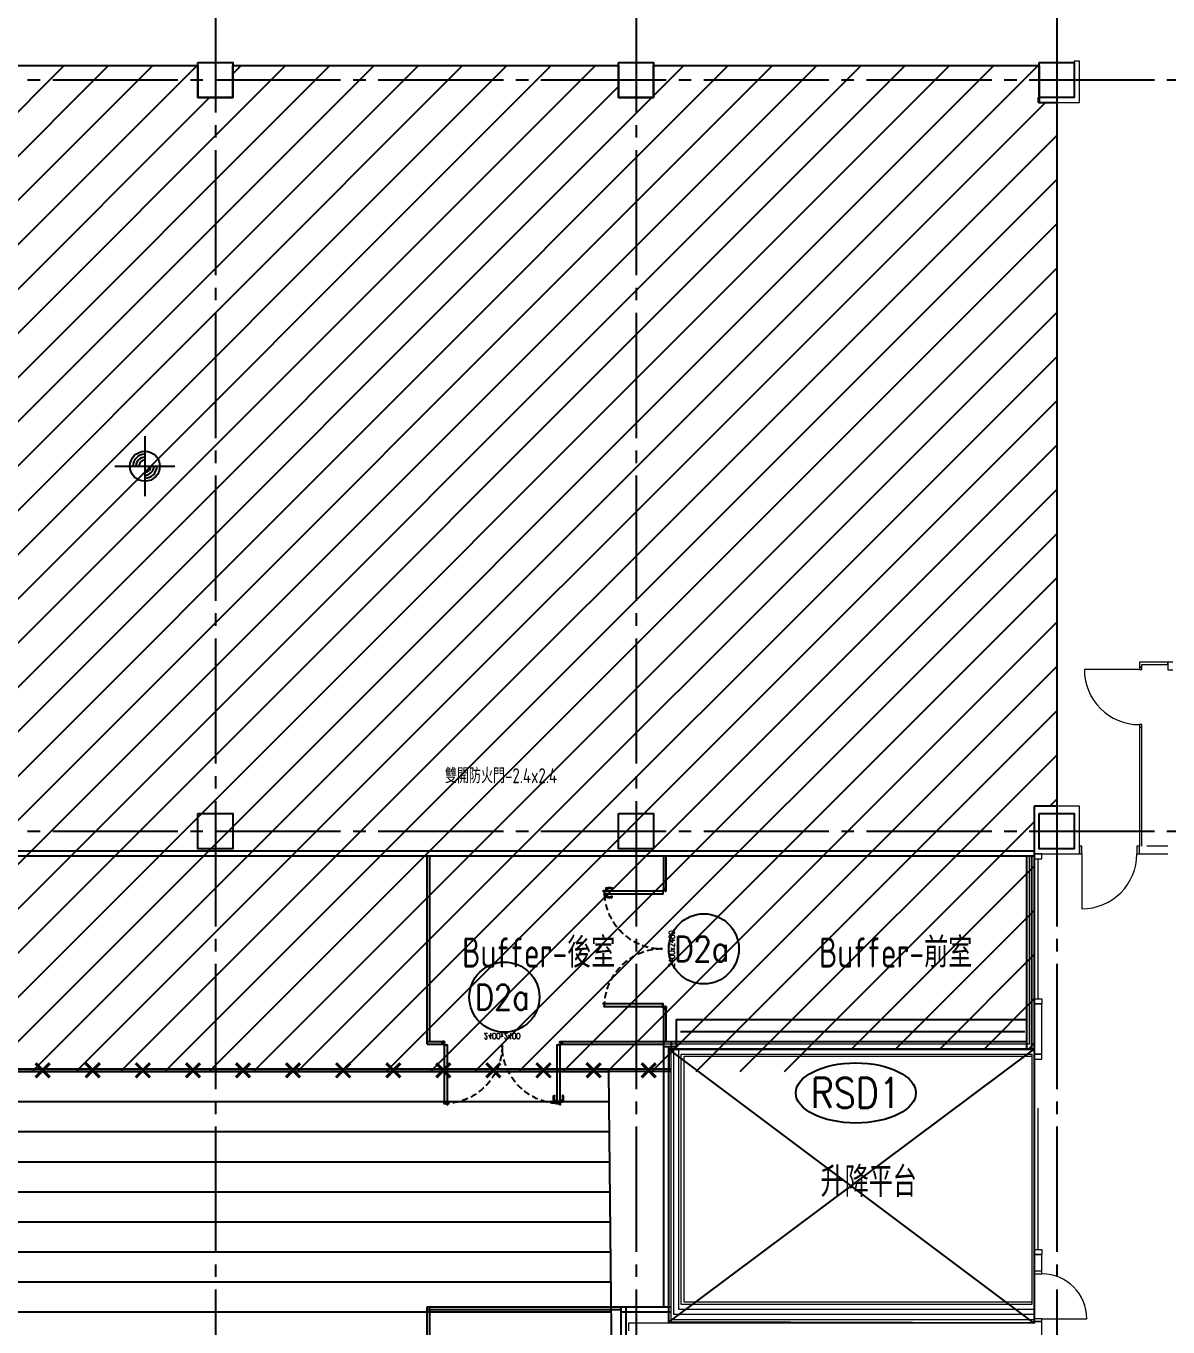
# Model space of a CAD drawing. Extents: x -18489 to 195597, y -1599 to 112111.
# Drawn here: x 22302 to 24582, y 5010 to 7608 of the extents above; entities that cross this region are included whole.
import ezdxf
from ezdxf.enums import TextEntityAlignment as Align

# ---------------------------------------------------------------- set-up
doc = ezdxf.new("R2010")
doc.units = 0
doc.header["$LTSCALE"] = 100
for name, pattern in [('188K-SM-03-F10-ARCH-PA-Y2257103$0$DASHED', [19.05, 12.7, -6.35]), ('X-S-FAB-L10$0$COL-CEN-LIN', [3.25, 2.5, -0.25, 0.25, -0.25]), ('X-S-FAB-L10$0$HIDDEN', [0.4, 0.3, -0.1]), ('X-S-FAB-L10$0$TAI_虛線', [5.644, 2.822, -2.822])]:
    doc.linetypes.add(name, pattern=pattern)
for name, color, linetype in [('188K-SM-03-F10-ARCH-PA-Y2257103$0$K-0-Door-TXT', 53, 'Continuous'), ('188K-SM-03-F10-ARCH-PA-Y2257103$0$K-AREA', 53, 'Continuous'), ('188K-SM-03-F10-ARCH-PA-Y2257103$0$K-Door', 53, 'Continuous'), ('188K-SM-03-F10-ARCH-PA-Y2257103$0$K-P2D-4.2-雙抗', 53, 'Continuous'), ('188K-SM-03-F10-ARCH-PA-Y2257103$0$K-TXT', 53, 'Continuous'), ('188K-SM-03-F10-ARCH-PA-Y2257103$0$K-岩棉 2hr 7.5-單抗', 53, 'Continuous'), ('188K-SM-03-F10-ARCH-PA-Y2257103$0$K-拆除', 53, 'Continuous'), ('X-S-FAB-L10$0$0-DIM-INT', 8, 'Continuous'), ('X-S-FAB-L10$0$0-DIM-TXT', 8, 'Continuous'), ('X-S-FAB-L10$0$04', 8, 'Continuous'), ('X-S-FAB-L10$0$A-OBJE-2D', 8, 'X-S-FAB-L10$0$HIDDEN'), ('X-S-FAB-L10$0$A-WALL-IN', 8, 'Continuous'), ('X-S-FAB-L10$0$A-WALL-IN-UIS隔間.50K發包不拆除', 8, 'Continuous'), ('X-S-FAB-L10$0$BLOCK', 8, 'Continuous'), ('X-S-FAB-L10$0$CCL', 8, 'X-S-FAB-L10$0$COL-CEN-LIN'), ('X-S-FAB-L10$0$COL-S', 8, 'Continuous'), ('X-S-FAB-L10$0$Door', 8, 'Continuous'), ('X-S-FAB-L10$0$ELEV', 8, 'Continuous'), ('X-S-FAB-L10$0$HATCH-L', 8, 'Continuous'), ('X-S-FAB-L10$0$OPEN', 8, 'Continuous'), ('X-S-FAB-L10$0$PEN4', 8, 'Continuous')]:
    doc.layers.add(name, color=color, linetype=linetype)
doc.styles.add('188K-SM-03-F10-ARCH-PA-Y2257103$0$14P7-XFDP10$0$AA-TXT', font='simplex.shx', dxfattribs={"width": 0.8, "bigfont": 'chineset.shx'})
doc.styles.add('188K-SM-03-F10-ARCH-PA-Y2257103$0$AA-TXT', font='isocp.shx', dxfattribs={"width": 0.8, "bigfont": 'chineset.shx'})
doc.styles.add('188K-SM-03-F10-ARCH-PA-Y2257103$0$Standard', font='txt.shx', dxfattribs={"bigfont": 'chineset.shx'})
doc.styles.add('X-S-FAB-L10$0$CHINA', font='simplex.shx', dxfattribs={"width": 0.75, "bigfont": 'chineset.shx'})
doc.styles.add('X-S-FAB-L10$0$Standard', font='', dxfattribs={"width": 0.8})
doc.styles.add('X-S-FAB-L10$0$TG_NOTE_TEXT', font='simplex.shx', dxfattribs={"width": 0.75, "bigfont": 'chineset.shx'})
doc.styles.get('X-S-FAB-L10$0$Standard').set_extended_font_data('Microsoft JhengHei')

# ---------------------------------------------------------------- blocks, each defined once
blk = doc.blocks.new('X-S-FAB-L10$0$FAB2-L05')
at = {"layer": 'X-S-FAB-L10$0$CCL'}
for p, q in [((-3480, 11005), (-3480, 0)), ((-2640, 11005), (-2640, 0)), ((-1800, 11005), (-1800, 0)), ((-26880, 8220), (1210, 8220)), ((-26880, 6720), (1210, 6720))]:
    blk.add_line(p, q, dxfattribs=at)
at = {"layer": 'X-S-FAB-L10$0$COL-S'}
for points in [[(-3515, 8255), (-3445, 8255), (-3445, 8185), (-3515, 8185)], [(-2675, 8255), (-2605, 8255), (-2605, 8185), (-2675, 8185)], [(-1835, 8255), (-1765, 8255), (-1765, 8185), (-1835, 8185)], [(-3515, 6755), (-3445, 6755), (-3445, 6685), (-3515, 6685)], [(-2675, 6755), (-2605, 6755), (-2605, 6685), (-2675, 6685)], [(-1835, 6755), (-1765, 6755), (-1765, 6685), (-1835, 6685)]]:
    blk.add_lwpolyline(points, close=True, dxfattribs=at)
blk = doc.blocks.new('X-S-FAB-L10')
at = {"layer": 'X-S-FAB-L10$0$PEN4'}
h = blk.add_hatch(dxfattribs=at)
h.set_pattern_fill('LINE', color=256, scale=480)
h.set_pattern_definition([(0, (0, 0), (0, 60), [])])
h.paths.add_polyline_path([(16745, -35), (15995, -35), (15995, 35), (15925, 35), (15925, -35), (15155, -35), (15155, 35), (15085, 35), (15085, -35), (15155, -35), (15155, -250), (13920, -250), (19914.055, 6000), (21180, 7320), (21180, 5520), (23465, 5520), (23485, 3587.5), (24315, 3587.5), (24315, 1870), (17075, 1870), (17075, 2060), (16745, 2060), (16745, -21.034)])
at = {"layer": 'DefPoints'}
blk.add_lwpolyline([(16745, -35), (15995, -35), (15995, 35), (15925, 35), (15925, -35), (15155, -35), (15155, 35), (15085, 35), (15085, -35), (15155, -35), (15155, -250), (13920, -250), (19914.055, 6000), (21180, 7320), (21180, 5520), (23465, 5520), (23485, 3587.5), (24315, 3587.5), (24315, 1870), (17075, 1870), (17075, 2060), (16745, 2060), (16745, -21.034)], close=True, dxfattribs=at)
at = {"layer": 'X-S-FAB-L10$0$0-DIM-INT'}
for p, q in [((22539.102, 6788.814), (22539.102, 6668.814)), ((22479.102, 6728.814), (22599.102, 6728.814))]:
    blk.add_line(p, q, dxfattribs=at)
blk.add_circle((22539.102, 6728.814), 30, dxfattribs=at)
for radius, start, end in [(24, 90, 180), (18, 90, 180), (12, 90, 180), (24, 270, 0), (18, 270, 0), (12, 270, 0)]:
    blk.add_arc((22539.102, 6728.814), radius, start, end, dxfattribs=at)
at = {"layer": 'X-S-FAB-L10$0$04'}
for p, q in [((21875, 7528.8), (22645, 7528.8)), ((22645, 7528.8), (22645, 7465)), ((22715, 7465), (22715, 7528.8)), ((22715, 7528.8), (23485, 7528.8)), ((23485, 7528.8), (23485, 7465)), ((23555, 7465), (23555, 7528.8)), ((23555, 7528.8), (24325, 7528.8)), ((24325, 7528.8), (24325, 7455)), ((22645, 7465), (22715, 7465)), ((23485, 7465), (23555, 7465)), ((24325, 7455), (24360, 7455)), ((24360, 7455), (24360, 6050)), ((24360, 6050), (24315, 6050)), ((24315, 6050), (24315, 5565)), ((24315, 5565), (23585, 5565)), ((23585, 5565), (23585, 5520)), ((23585, 5520), (21180, 5520))]:
    blk.add_line(p, q, dxfattribs=at)
at = {"layer": 'X-S-FAB-L10$0$A-OBJE-2D', "linetype": 'X-S-FAB-L10$0$HIDDEN', "lineweight": 0}
for p, q in [((24360, 6050), (24360, 7455)), ((24315, 5565), (24315, 6050)), ((24315, 6050), (24360, 6050))]:
    blk.add_line(p, q, dxfattribs=at)
at = {"layer": 'X-S-FAB-L10$0$A-WALL-IN', "lineweight": 0}
for p, q in [((24315, 6050), (24330, 6050)), ((24315, 6050), (24315, 5955)), ((24315, 5955), (24330, 5955)), ((24330, 5955), (24405, 5955)), ((24405, 5955), (24405, 5970)), ((24525, 5955), (24525, 5970)), ((24525, 5955), (24582, 5955)), ((24582, 5970), (24540, 5970)), ((24315, 5655), (24330, 5655)), ((24315, 5655), (24315, 5555)), ((24330, 5555), (24330, 5655)), ((24315, 5555), (24330, 5555)), ((24315, 5155), (24330, 5155)), ((24315, 5155), (24315, 5121.25)), ((24330, 5121.25), (24330, 5155)), ((24330, 5121.25), (24315, 5121.25)), ((24330, 5021.25), (24315, 5021.25)), ((24315, 5021.25), (24315, 5017.5)), ((24330, 4890), (24330, 5021.25))]:
    blk.add_line(p, q, dxfattribs=at)
at = {"layer": 'X-S-FAB-L10$0$A-WALL-IN', "lineweight": 0, "flags": 128}
for points in [[(24405, 7537.5), (24395, 7537.5)], [(24395, 7537.5), (24395, 7535)], [(24405, 7465), (24405, 7537.5)], [(24325, 7465), (24322.5, 7465)], [(24322.5, 7455), (24322.5, 7465)], [(24405, 7455), (24405, 7465)], [(24322.5, 7455), (24405, 7455)], [(24390, 6050), (24330, 6050)], [(24405, 6050), (24390, 6050)], [(24405, 5970), (24405, 6050)], [(23505, 5017.5), (23505, 5002.5)], [(24315, 5017.5), (23505, 5017.5)]]:
    blk.add_lwpolyline(points, dxfattribs=at)
at = {"layer": 'X-S-FAB-L10$0$A-WALL-IN-UIS隔間.50K發包不拆除', "lineweight": 0}
for p, q in [((24525, 6337.5), (24525, 6332.5)), ((24582, 6337.5), (24525, 6337.5)), ((24525, 6332.5), (24525, 6327.714)), ((24525, 6327.714), (24530, 6327.714)), ((24530, 6332.5), (24582, 6332.5)), ((24530, 6327.714), (24530, 6332.5)), ((24582, 6332.5), (24582, 6337.5)), ((24525, 6207.714), (24530, 6207.714)), ((24525, 6207.714), (24525, 5970)), ((24530, 5970), (24530, 6207.714))]:
    blk.add_line(p, q, dxfattribs=at)
at = {"layer": 'X-S-FAB-L10$0$COL-S'}
for p, q in [((22645, 7535), (22715, 7535)), ((22645, 7465), (22645, 7535)), ((22715, 7535), (22715, 7465)), ((23485, 7535), (23555, 7535)), ((23485, 7465), (23485, 7535)), ((23555, 7535), (23555, 7465)), ((24325, 7535), (24395, 7535)), ((24325, 7465), (24325, 7535)), ((24395, 7535), (24395, 7465)), ((22715, 7465), (22645, 7465)), ((23555, 7465), (23485, 7465)), ((24395, 7465), (24325, 7465)), ((22645, 6035), (22715, 6035)), ((22645, 5965), (22645, 6035)), ((22715, 6035), (22715, 5965)), ((23485, 6035), (23555, 6035)), ((23485, 5965), (23485, 6035)), ((23555, 6035), (23555, 5965)), ((24325, 6035), (24395, 6035)), ((24325, 5965), (24325, 6035)), ((24395, 6035), (24395, 5965)), ((22715, 5965), (22645, 5965)), ((23555, 5965), (23485, 5965)), ((24395, 5965), (24325, 5965))]:
    blk.add_line(p, q, dxfattribs=at)
at = {"layer": 'X-S-FAB-L10$0$Door', "lineweight": 0}
for p, q in [((24525, 6322.714), (24415, 6322.714)), ((24525, 6327.714), (24525, 6322.714)), ((24530, 6327.714), (24525, 6327.714)), ((24525, 6327.714), (24530, 6327.714)), ((24525, 6327.714), (24530, 6327.714)), ((24525, 6322.714), (24530, 6322.714)), ((24530, 6322.714), (24530, 6327.714)), ((24530, 6212.714), (24525, 6212.714)), ((24525, 6212.714), (24525, 6207.714)), ((24530, 6207.714), (24530, 6212.714)), ((24525, 6207.714), (24530, 6207.714)), ((24525, 6207.714), (24530, 6207.714)), ((24525, 6207.714), (24530, 6207.714)), ((24410, 5970), (24405, 5970)), ((24405, 5970), (24405, 5955)), ((24405, 5955), (24405, 5970)), ((24405, 5955), (24405, 5970)), ((24405, 5955), (24410, 5955)), ((24410, 5955), (24410, 5970)), ((24410, 5955), (24410, 5845)), ((24525, 5970), (24520, 5970)), ((24520, 5970), (24520, 5955)), ((24520, 5955), (24525, 5955)), ((24525, 5955), (24525, 5970)), ((24525, 5955), (24525, 5970)), ((24525, 5955), (24525, 5970)), ((24315, 5121.25), (24315, 5116.25)), ((24330, 5121.25), (24315, 5121.25)), ((24330, 5121.25), (24315, 5121.25)), ((24330, 5121.25), (24315, 5121.25)), ((24330, 5116.25), (24330, 5121.25)), ((24315, 5116.25), (24330, 5116.25)), ((24330, 5026.25), (24315, 5026.25)), ((24315, 5026.25), (24315, 5021.25)), ((24315, 5021.25), (24330, 5021.25)), ((24330, 5021.25), (24315, 5021.25)), ((24330, 5021.25), (24315, 5021.25)), ((24330, 5021.25), (24330, 5026.25)), ((24330, 5026.25), (24420, 5026.25))]:
    blk.add_line(p, q, dxfattribs=at)
at = {"layer": 'X-S-FAB-L10$0$Door', "linetype": 'X-S-FAB-L10$0$TAI_虛線', "lineweight": 0}
for p, q in [((24592, 6337.5), (24582, 6337.5)), ((24582, 6337.5), (24582, 6322.5)), ((24582, 6322.5), (24592, 6322.5)), ((24315, 5955), (24315, 5945)), ((24330, 5955), (24315, 5955)), ((24330, 5945), (24330, 5955)), ((24315, 5945), (24330, 5945)), ((24322.5, 5665), (24322.5, 5945)), ((24315, 5655), (24315, 5665)), ((24315, 5665), (24330, 5665)), ((24330, 5665), (24330, 5655)), ((24330, 5655), (24315, 5655)), ((24315, 5555), (24315, 5545)), ((24330, 5555), (24315, 5555)), ((24315, 5545), (24330, 5545)), ((24322.5, 5165), (24322.5, 5545)), ((24330, 5545), (24330, 5555)), ((24315, 5155), (24315, 5165)), ((24315, 5165), (24330, 5165)), ((24330, 5155), (24315, 5155)), ((24330, 5165), (24330, 5155))]:
    blk.add_line(p, q, dxfattribs=at)
at = {"layer": 'X-S-FAB-L10$0$Door', "lineweight": 0}
for centre, radius, start, end in [((24525, 6322.714), 110, 180, 270), ((24410, 5955), 110, 270, 0), ((24330, 5026.25), 90, 0, 90)]:
    blk.add_arc(centre, radius, start, end, dxfattribs=at)
at = {"layer": 'X-S-FAB-L10$0$ELEV', "lineweight": 0}
for p, q in [((23590, 5025), (23590, 5565)), ((23590, 5565), (24315, 5565)), ((23595, 5035), (23595, 5565)), ((23605, 5045), (23605, 5565)), ((24315, 5565), (24315, 5025)), ((23610, 5555), (24310, 5555)), ((23610, 5055), (23610, 5555)), ((24310, 5550), (23615, 5550)), ((23615, 5550), (23615, 5060)), ((24310, 5555), (24310, 5055)), ((24315, 5045), (23605, 5045)), ((24310, 5055), (23610, 5055)), ((23615, 5060), (24310, 5060)), ((23590, 5025), (24315, 5025)), ((24315, 5035), (23595, 5035))]:
    blk.add_line(p, q, dxfattribs=at)
at = {"layer": 'X-S-FAB-L10$0$HATCH-L', "linetype": 'Continuous'}
for p, q in [((21180, 6330.758), (22378.042, 7528.8)), ((21180, 6242.369), (22466.431, 7528.8)), ((21180, 6153.981), (22554.819, 7528.8)), ((21180, 6065.593), (22643.207, 7528.8)), ((21180, 5888.816), (22819.984, 7528.8)), ((21180, 5800.428), (22908.372, 7528.8)), ((21180, 5712.039), (22996.761, 7528.8)), ((21180, 5623.651), (23085.149, 7528.8)), ((21180, 5535.262), (23173.538, 7528.8)), ((21253.126, 5520), (23261.926, 7528.8)), ((21341.514, 5520), (23350.314, 7528.8)), ((21429.903, 5520), (23438.703, 7528.8)), ((21695.068, 5520), (23703.868, 7528.8)), ((21783.456, 5520), (23792.256, 7528.8)), ((21871.844, 5520), (23880.644, 7528.8)), ((21960.233, 5520), (23969.033, 7528.8)), ((22048.621, 5520), (24057.421, 7528.8)), ((22137.009, 5520), (24145.809, 7528.8)), ((22225.398, 5520), (24234.198, 7528.8)), ((22313.786, 5520), (24322.586, 7528.8)), ((22715, 7512.204), (22731.596, 7528.8)), ((23555, 7468.321), (23615.479, 7528.8)), ((21518.291, 5520), (23485, 7486.709)), ((21180, 5977.204), (22667.796, 7465)), ((21606.679, 5520), (23551.679, 7465)), ((22402.174, 5520), (24337.174, 7455)), ((22490.563, 5520), (24360, 7389.437)), ((22578.951, 5520), (24360, 7301.049)), ((22667.339, 5520), (24360, 7212.661)), ((22755.728, 5520), (24360, 7124.272)), ((22844.116, 5520), (24360, 7035.884)), ((22932.504, 5520), (24360, 6947.496)), ((23020.893, 5520), (24360, 6859.107)), ((23109.281, 5520), (24360, 6770.719)), ((23197.67, 5520), (24360, 6682.33)), ((23286.058, 5520), (24360, 6593.942)), ((23374.446, 5520), (24360, 6505.554)), ((23462.835, 5520), (24360, 6417.165)), ((23551.223, 5520), (24360, 6328.777)), ((23639.611, 5520), (24360, 6240.389)), ((23728, 5520), (24360, 6152)), ((24346.388, 6050), (24360, 6063.612)), ((23816.388, 5520), (24315, 6018.612)), ((23949.776, 5565), (24315, 5930.224)), ((24038.165, 5565), (24315, 5841.835)), ((24126.553, 5565), (24315, 5753.447)), ((24214.941, 5565), (24315, 5665.059)), ((24303.33, 5565), (24315, 5576.67))]:
    blk.add_line(p, q, dxfattribs=at)
at = {"layer": 'X-S-FAB-L10$0$OPEN'}
for p, q in [((23585, 5019.816), (23585, 5565)), ((23585, 5565), (24315, 5565)), ((23585, 5019.871), (24315, 5565)), ((24315, 5017.5), (23585, 5565)), ((24315, 5565), (24315, 5017.5)), ((24315, 5017.5), (23585, 5019.816))]:
    blk.add_line(p, q, dxfattribs=at)
at = {"layer": 'X-S-FAB-L10$0$BLOCK'}
blk.add_blockref('X-S-FAB-L10$0$FAB2-L05', (26160, -720), dxfattribs=at)
at = {"style": 'X-S-FAB-L10$0$TG_NOTE_TEXT', "width": 0.5, "flags": 1}
for p in [(7463.301, 9020), (18268.251, 8649), (11197.77, 4800.167), (16485.801, 4800.167), (25420.27, 2635), (13360, 320.001, 0), (7463.301, -33.333)]:
    blk.add_attdef('WH', text='', height=20, dxfattribs=at).set_placement(p, align=Align.BOTTOM_LEFT)
at = {"width": 0.5}
for style, p in [('X-S-FAB-L10$0$TG_NOTE_TEXT', (7585, 9020)), ('X-S-FAB-L10$0$TG_NOTE_TEXT', (18389.95, 8649)), ('X-S-FAB-L10$0$TG_NOTE_TEXT', (11117.5, 4813.5)), ('X-S-FAB-L10$0$TG_NOTE_TEXT', (16607.5, 4813.5)), ('X-S-FAB-L10$0$TG_NOTE_TEXT', (25350, 2635)), ('X-S-FAB-L10$0$Standard', (13129.375, 325.001, 0)), ('X-S-FAB-L10$0$TG_NOTE_TEXT', (7585, -20))]:
    blk.add_attdef('DESC', text='', height=10, dxfattribs=dict(at, style=style)).set_placement(p, align=Align.BOTTOM_LEFT)
for tag, style, p in [('TYPE', 'X-S-FAB-L10$0$TG_NOTE_TEXT', (7619.286, 9020)), ('NO', 'X-S-FAB-L10$0$TG_NOTE_TEXT', (7650.095, 9020)), ('TYPE', 'X-S-FAB-L10$0$TG_NOTE_TEXT', (18424.236, 8649)), ('NO', 'X-S-FAB-L10$0$TG_NOTE_TEXT', (18455.045, 8649)), ('NO', 'X-S-FAB-L10$0$TG_NOTE_TEXT', (11088.595, 4813.5)), ('TYPE', 'X-S-FAB-L10$0$TG_NOTE_TEXT', (11151.786, 4813.5)), ('TYPE', 'X-S-FAB-L10$0$TG_NOTE_TEXT', (16641.786, 4813.5)), ('NO', 'X-S-FAB-L10$0$TG_NOTE_TEXT', (16672.595, 4813.5)), ('NO', 'X-S-FAB-L10$0$TG_NOTE_TEXT', (25313, 2635)), ('TYPE', 'X-S-FAB-L10$0$TG_NOTE_TEXT', (25350, 2635)), ('NO', 'X-S-FAB-L10$0$Standard', (13100, 320.001, 0)), ('TYPE', 'X-S-FAB-L10$0$Standard', (13129.375, 320.001, 0)), ('TYPE', 'X-S-FAB-L10$0$TG_NOTE_TEXT', (7619.286, -20)), ('NO', 'X-S-FAB-L10$0$TG_NOTE_TEXT', (7650.095, -20))]:
    blk.add_attdef(tag, text='', height=10, dxfattribs=dict(at, style=style)).set_placement(p, align=Align.BOTTOM_RIGHT)
at = {"style": 'X-S-FAB-L10$0$TG_NOTE_TEXT', "width": 0.5, "flags": 1}
for rotation, p in [(180, (43, 7480)), (180, (943, 7480)), (90, (24310, 3717.77)), (270, (17080, 1711.699))]:
    blk.add_attdef('WH', text='', height=20, rotation=rotation, dxfattribs=at).set_placement(p, align=Align.BOTTOM_LEFT)
at = {"width": 0.5}
for rotation, style, p in [(180, 'X-S-FAB-L10$0$Standard', (317.625, 7480)), (180, 'X-S-FAB-L10$0$Standard', (1217.625, 7480)), (90, 'X-S-FAB-L10$0$TG_NOTE_TEXT', (24310, 3647.5)), (270, 'X-S-FAB-L10$0$TG_NOTE_TEXT', (17080, 1605))]:
    blk.add_attdef('DESC', text='', height=10, rotation=rotation, dxfattribs=dict(at, style=style)).set_placement(p, align=Align.BOTTOM_LEFT)
for tag, rotation, style, p in [('TYPE', 180, 'X-S-FAB-L10$0$Standard', (317.625, 7480)), ('NO', 180, 'X-S-FAB-L10$0$Standard', (347, 7480)), ('TYPE', 180, 'X-S-FAB-L10$0$Standard', (1217.625, 7480)), ('NO', 180, 'X-S-FAB-L10$0$Standard', (1247, 7480)), ('TYPE', 90, 'X-S-FAB-L10$0$TG_NOTE_TEXT', (24310, 3647.5)), ('NO', 90, 'X-S-FAB-L10$0$TG_NOTE_TEXT', (24310, 3610.5)), ('TYPE', 270, 'X-S-FAB-L10$0$TG_NOTE_TEXT', (17080, 1605)), ('NO', 270, 'X-S-FAB-L10$0$TG_NOTE_TEXT', (17080, 1573))]:
    blk.add_attdef(tag, text='', height=10, rotation=rotation, dxfattribs=dict(at, style=style)).set_placement(p, align=Align.BOTTOM_RIGHT)
at = {"layer": 'X-S-FAB-L10$0$0-DIM-TXT', "style": 'X-S-FAB-L10$0$CHINA', "width": 0.75}
for p in [(667.414, 7855.1, -2689.4), (22627.353, 6728.814), (25644.722, 6728.814), (24778.787, 5569.051), (1118.252, 4980), (417.801, 4594.623), (23874.84, 4355), (22927.43, 4330.122), (23749.869, 3901.367), (417.801, 3765.236), (1118.252, 3730), (417.801, 3115.79), (536.882, 2227.832), (16908.994, 1782.652), (888.445, 880.466), (16977.43, 750), (18878.841, 750), (25641.221, 553.233), (21364.03, 526.894)]:
    blk.add_attdef('HIG', text='', height=80, dxfattribs=at).set_placement(p, align=Align.MIDDLE_LEFT)
blk = doc.blocks.new('188K-SM-03-F10-ARCH-PA-Y2257103$0$拆除')
at = {"color": 7, "const_width": 3}
for points in [[(7.1, -7.1), (-7.1, 7.1)], [(-7.1, -7.1), (7.1, 7.1)]]:
    blk.add_lwpolyline(points, dxfattribs=at)
blk = doc.blocks.new('188K-SM-03-F10-ARCH-PA-Y2257103$0$雙開門-2400×2400')
for p, q in [((225.2, 117.7), (223.8, 117.6)), ((229.2, 117.7), (225.2, 117.7)), ((225.2, 115.5), (229.2, 115.5)), ((229.2, 119), (229.2, 114.1)), ((230, 119), (229.2, 119)), ((229.2, 114.1), (230, 114.1)), ((230, 114.1), (230, 119)), ((0, 2.5), (0, -2.5)), ((0, -1.9), (0, 1.9)), ((0.6, 2.5), (3, 2.5)), ((3, 2.5), (3, 0.2)), ((3, 0.2), (3, 0.2)), ((239.4, 2.5), (237, 2.5)), ((237, 2.5), (237, -0.2)), ((237, -0.2), (237, 0)), ((240, 2.5), (240, -2.5)), ((240, -1.9), (240, 1.9)), ((3, -2.5), (0.6, -2.5)), ((4.7, -1.9), (3, -2.5)), ((3.7, -0.6), (3.9, -0.6)), ((3.9, -0.6), (4, -0.6)), ((4.1, -0.7), (4, -0.7)), ((4, -0.7), (4, -1.5)), ((4, -1.5), (4.6, -1.5)), ((4.5, -0.2), (4.1, -0.2)), ((4.1, -0.7), (4.1, -0.7)), ((4.6, -0.7), (4.5, -0.7)), ((4.5, -0.7), (4.5, -0.7)), ((4.6, -0.6), (4.7, -0.6)), ((4.6, -1.5), (4.6, -0.7)), ((4.7, -0.6), (4.8, -0.6)), ((5, -0.8), (5, -1.5)), ((235, -0.8), (235, -1.5)), ((235.3, -0.6), (235.2, -0.6)), ((235.4, -0.6), (235.3, -0.6)), ((235.3, -1.9), (237, -2.5)), ((235.4, -1.5), (235.4, -0.7)), ((235.4, -0.7), (235.5, -0.7)), ((236, -1.5), (235.4, -1.5)), ((235.5, -0.2), (235.9, -0.2)), ((235.5, -0.7), (235.5, -0.7)), ((235.9, -0.7), (235.9, -0.7)), ((235.9, -0.7), (236, -0.7)), ((236.1, -0.6), (236, -0.6)), ((236, -0.7), (236, -1.5)), ((236.3, -0.6), (236.1, -0.6)), ((237, -2.5), (239.4, -2.5))]:
    blk.add_line(p, q)
for points in [[(10.9, 121.6), (10.9, 123.4), (10.9, 121.6), (4.3, 121.6), (4.3, 121.5), (4.7, 121.5), (4.7, 120.4, 0.414214), (4.8, 120.3), (5, 120.3), (5, 120.4), (4.9, 120.4), (4.9, 121.4), (5, 121.4), (5, 4.1), (4.9, 4.1), (4.9, 5.1), (5, 5.1), (5, 5.2), (4.8, 5.2, 0.414214), (4.7, 5.1), (4.7, 4, 0.414214), (4.8, 3.8), (10.2, 3.8, 0.414214), (10.3, 4), (10.3, 5.1, 0.414214), (10.2, 5.2), (10, 5.2), (10, 5.1), (10.1, 5.1), (10.1, 4.1), (10, 4.1), (10, 121.4), (10.1, 121.4), (10.1, 120.4), (10, 120.4), (10, 120.3), (10.2, 120.3, 0.414214), (10.3, 120.4), (10.3, 121.4), (11.1, 121.4, 0.414214), (11.1, 121.4), (11.1, 123.6, 0.414214), (11.1, 123.7), (10.3, 123.7), (10.3, 123.4), (10.9, 123.4)], [(235.9, 121.6), (235.9, 123.4), (235.9, 121.6), (229.3, 121.6), (229.3, 121.5), (229.7, 121.5), (229.7, 120.4, 0.414214), (229.8, 120.3), (230, 120.3), (230, 120.4), (229.9, 120.4), (229.9, 121.4), (230, 121.4), (230, 4.1), (229.9, 4.1), (229.9, 5.1), (230, 5.1), (230, 5.2), (229.8, 5.2, 0.414214), (229.7, 5.1), (229.7, 4, 0.414214), (229.8, 3.8), (235.2, 3.8, 0.414214), (235.3, 4), (235.3, 5.1, 0.414214), (235.2, 5.2), (235, 5.2), (235, 5.1), (235.1, 5.1), (235.1, 4.1), (235, 4.1), (235, 121.4), (235.1, 121.4), (235.1, 120.4), (235, 120.4), (235, 120.3), (235.2, 120.3, 0.414214), (235.3, 120.4), (235.3, 121.4), (236.1, 121.4, 0.414214), (236.1, 121.4), (236.1, 123.6, 0.414214), (236.1, 123.7), (235.3, 123.7), (235.3, 123.4), (235.9, 123.4)], [(235.8, 117.7), (239.8, 117.7), (241.2, 117.6, -0.327495), (242, 116.9, -0.089847), (242.2, 106.2, -1.144881), (240.3, 106.6, 0.137079), (240.3, 114.9, 0.349357), (239.8, 115.5), (235.8, 115.5)]]:
    blk.add_lwpolyline(points, format="xyb")
blk.add_lwpolyline([(235, 114.1), (235, 119), (235.8, 119), (235.8, 114.1)], close=True)
at = {"ltscale": 500}
for points in [[(3.3, 0.3), (3.3, 3.1), (3, 3.1), (3, 0.3)], [(8.5, 3.8), (4, 3.8), (4, 4.1), (8.5, 4.1)], [(231.5, 3.8), (236, 3.8), (236, 4.1), (231.5, 4.1)], [(236.7, -0.1), (236.7, 3.1), (237, 3.1), (237, -0.1)]]:
    blk.add_lwpolyline(points, close=True, dxfattribs=at)
at = {"linetype": '188K-SM-03-F10-ARCH-PA-Y2257103$0$DASHED', "ltscale": 0.01}
for centre, start, end in [((3.5, 5.1), 0, 85.9993), ((236.5, 5.1), 94.0007, 180)]:
    blk.add_arc(centre, 116.5, start, end, dxfattribs=at)
for centre, radius, start, end in [((0.6, 1.9), 0.598, 90, 180), ((3.9, 0.2), 0.855, 178.2453, 256.7344), ((236.3, 0), 0.659, 270, 360), ((239.4, 1.9), 0.598, 0, 90), ((0.6, -1.9), 0.598, 180, 270), ((4.3, -0.6), 0.427, 111.7868, 180), ((4, -0.7), 0.11, 360, 90), ((4.3, -0.6), 0.427, 0, 68.2132), ((4.6, -0.7), 0.11, 90, 180), ((4.5, -1.5), 0.5, 288.9704, 0), ((4.8, -0.8), 0.2, 0, 90), ((235.2, -0.8), 0.2, 90, 180), ((235.5, -1.5), 0.5, 180, 251.0296), ((235.7, -0.6), 0.427, 111.7868, 180), ((235.4, -0.7), 0.11, 360, 90), ((235.7, -0.6), 0.427, 0, 68.2132), ((236, -0.7), 0.11, 90, 180), ((239.4, -1.9), 0.598, 270, 360)]:
    blk.add_arc(centre, radius, start, end)
for centre, major_axis, start_param, end_param in [((252.5, 110.9), (-21.3, 21.3), 0.585307, 0.943734), ((223.8, 106.3), (-0.707, 0.707), 0.872811, 4.284184), ((223.9, 116.7), (0.624, 0.624), 0.866962, 2.13291), ((239.6, 110.8), (-10.9, 10.9), 0.51383, 1.058752), ((225.3, 114.9), (-0.417, 0.417), -0.669314, 0.675093)]:
    blk.add_ellipse(centre, major_axis=major_axis, ratio=1, start_param=start_param, end_param=end_param)
at = {"ltscale": 500, "extrusion": (0, 0, -1)}
blk.add_ellipse((3.5, 3.6), major_axis=(0.495, 0.495), ratio=1, start_param=3.926991, end_param=10.210176, dxfattribs=at)
at = {"ltscale": 500}
blk.add_ellipse((236.5, 3.6), major_axis=(-0.495, 0.495), ratio=1, start_param=3.926991, end_param=10.210176, dxfattribs=at)
at = {"color": 8, "style": '188K-SM-03-F10-ARCH-PA-Y2257103$0$14P7-XFDP10$0$AA-TXT', "width": 0.8}
blk.add_text('2400x2400', height=12, dxfattribs=at).set_placement((120, -13.5), align=Align.MIDDLE_CENTER)
blk = doc.blocks.new('188K-SM-03-F10-ARCH-PA-Y2257103$0$鐵捲門7X3')
blk.add_line((-3.9, -23.7), (-691.1, -23.7, 0))
blk.add_lwpolyline([(-700, -43.1), (0, -43.1), (0, 0), (-700, 0), (-700, -43.1)])
blk = doc.blocks.new('188K-SM-03-F10-ARCH-PA-Y2257103')
at = {"layer": '188K-SM-03-F10-ARCH-PA-Y2257103$0$K-AREA', "const_width": 3, "elevation": 0}
blk.add_lwpolyline([(19320, 7320), (21650, 7320), (21650, 5950), (24305, 5950), (24305, 5575), (23575, 5575), (23575, 5050), (23490, 5050), (23490, 4550), (23470, 4550), (23470, 3572.5), (24305, 3572.5), (24305, 2070), (16745, 2070)], dxfattribs=at)
at = {"layer": '188K-SM-03-F10-ARCH-PA-Y2257103$0$K-P2D-4.2-雙抗'}
for p, q in [((23103, 5575, 0), (23103, 5950, 0)), ((23108, 5580, 0), (23108, 5950, 0)), ((23575, 5885, 0), (23575, 5950, 0)), ((23580, 5885, 0), (23580, 5950, 0)), ((23575, 5580, 0), (23575, 5645, 0)), ((23580, 5580, 0), (23580, 5645, 0)), ((23103, 5580, 0), (23132.5, 5580, 0)), ((23103, 5575), (23132.5, 5575)), ((23367.5, 5580, 0), (23575, 5580, 0)), ((23367.5, 5575, 0), (23575, 5575, 0)), ((23103, 3810, 0), (23103, 5050, 0)), ((23103, 5050, 0), (23490, 5050, 0)), ((23103, 5045, 0), (23490, 5045, 0)), ((23108, 3810, 0), (23108, 5050, 0))]:
    blk.add_line(p, q, dxfattribs=at)
at = {"layer": '188K-SM-03-F10-ARCH-PA-Y2257103$0$K-TXT'}
for centre in [(23655.2, 5765, 0), (23256.9, 5668.6, 0)]:
    blk.add_circle(centre, 70, dxfattribs=at)
blk.add_ellipse((23958.7, 5477.3), major_axis=(120, 0), ratio=0.5, dxfattribs=at)
at = {"layer": '188K-SM-03-F10-ARCH-PA-Y2257103$0$K-岩棉 2hr 7.5-單抗'}
for p, q in [((24315, 5960), (21349.5, 5960)), ((24315, 5950), (21349.5, 5950)), ((24300, 5565, 0), (24300, 5950, 0)), ((24310, 5565, 0), (24310, 5950)), ((23575, 5050, 0), (23575, 5580, 0)), ((23575, 5580, 0), (23952.5, 5580, 0)), ((23575, 5570, 0), (23600, 5570, 0)), ((23585, 5050, 0), (23585, 5570, 0)), ((23590, 5580, 0), (23590, 5565, 0)), ((23600, 5580, 0), (23600, 5565, 0)), ((23490, 5050, 0), (23590, 5050)), ((23490, 4550, 0), (23490, 5050, 0)), ((23490, 5040, 0), (23590, 5040, 0)), ((23500, 4550, 0), (23500, 5050))]:
    blk.add_line(p, q, dxfattribs=at)
at = {"layer": '188K-SM-03-F10-ARCH-PA-Y2257103$0$K-拆除'}
for p, q in [((23590, 5525, 0), (21297.5, 5525, 0)), ((23590, 5520, 0), (21297.5, 5520, 0))]:
    blk.add_line(p, q, dxfattribs=at)
at = {"layer": '188K-SM-03-F10-ARCH-PA-Y2257103$0$K-Door', "rotation": 90}
blk.add_blockref('188K-SM-03-F10-ARCH-PA-Y2257103$0$雙開門-2400×2400', (23577.6, 5645, 0), dxfattribs=at)
at = {"layer": '188K-SM-03-F10-ARCH-PA-Y2257103$0$K-Door'}
blk.add_blockref('188K-SM-03-F10-ARCH-PA-Y2257103$0$鐵捲門7X3', (24300, 5623.1, 0), dxfattribs=at)
at = {"layer": '188K-SM-03-F10-ARCH-PA-Y2257103$0$K-Door', "xscale": -1, "rotation": 180}
blk.add_blockref('188K-SM-03-F10-ARCH-PA-Y2257103$0$雙開門-2400×2400', (23132.5, 5577.5, 0), dxfattribs=at)
at = {"layer": '188K-SM-03-F10-ARCH-PA-Y2257103$0$K-拆除', "xscale": 2, "yscale": 2, "zscale": 2}
for p in [(22335, 5522.5), (22435, 5522.5), (22535, 5522.5), (22635, 5522.5), (22735, 5522.5), (22835, 5522.5), (22935, 5522.5), (23035, 5522.5), (23135, 5522.5), (23235, 5522.5), (23335, 5522.5), (23435, 5522.5), (23545, 5522.5)]:
    blk.add_blockref('188K-SM-03-F10-ARCH-PA-Y2257103$0$拆除', p, dxfattribs=at)
at = {"layer": '188K-SM-03-F10-ARCH-PA-Y2257103$0$K-0-Door-TXT', "style": '188K-SM-03-F10-ARCH-PA-Y2257103$0$AA-TXT', "width": 0.8}
blk.add_text('雙開防火門-2.4x2.4', height=30, dxfattribs=at).set_placement((23250.2, 6110.8), align=Align.MIDDLE_CENTER)
blk.add_text('雙開防火門-2.4x2.4', height=30, dxfattribs=at).set_placement((23250.2, 6110.8), align=Align.MIDDLE_CENTER)
at = {"layer": '188K-SM-03-F10-ARCH-PA-Y2257103$0$K-TXT', "style": '188K-SM-03-F10-ARCH-PA-Y2257103$0$AA-TXT', "width": 0.8}
for s, p in [('Buffer-後室', (23325.5, 5757.7)), ('Buffer-前室', (24038.2, 5757.7)), ('升降平台', (23984.4, 5299.8))]:
    blk.add_text(s, height=60, dxfattribs=at).set_placement(p, align=Align.MIDDLE_CENTER)
at = {"layer": '188K-SM-03-F10-ARCH-PA-Y2257103$0$K-TXT', "style": '188K-SM-03-F10-ARCH-PA-Y2257103$0$Standard', "width": 0.85}
for s, height, p in [('D2a', 50, (23650.8, 5765, 0)), ('D2a', 50, (23252.5, 5668.6, 0)), ('RSD1', 60, (23958.7, 5477.3))]:
    blk.add_text(s, height=height, dxfattribs=at).set_placement(p, align=Align.MIDDLE)

msp = doc.modelspace()

# ---------------------------------------------------------------- block references
for name in ['X-S-FAB-L10', '188K-SM-03-F10-ARCH-PA-Y2257103']:
    msp.add_blockref(name, (0, 0))

doc.saveas('drawing.dxf')
